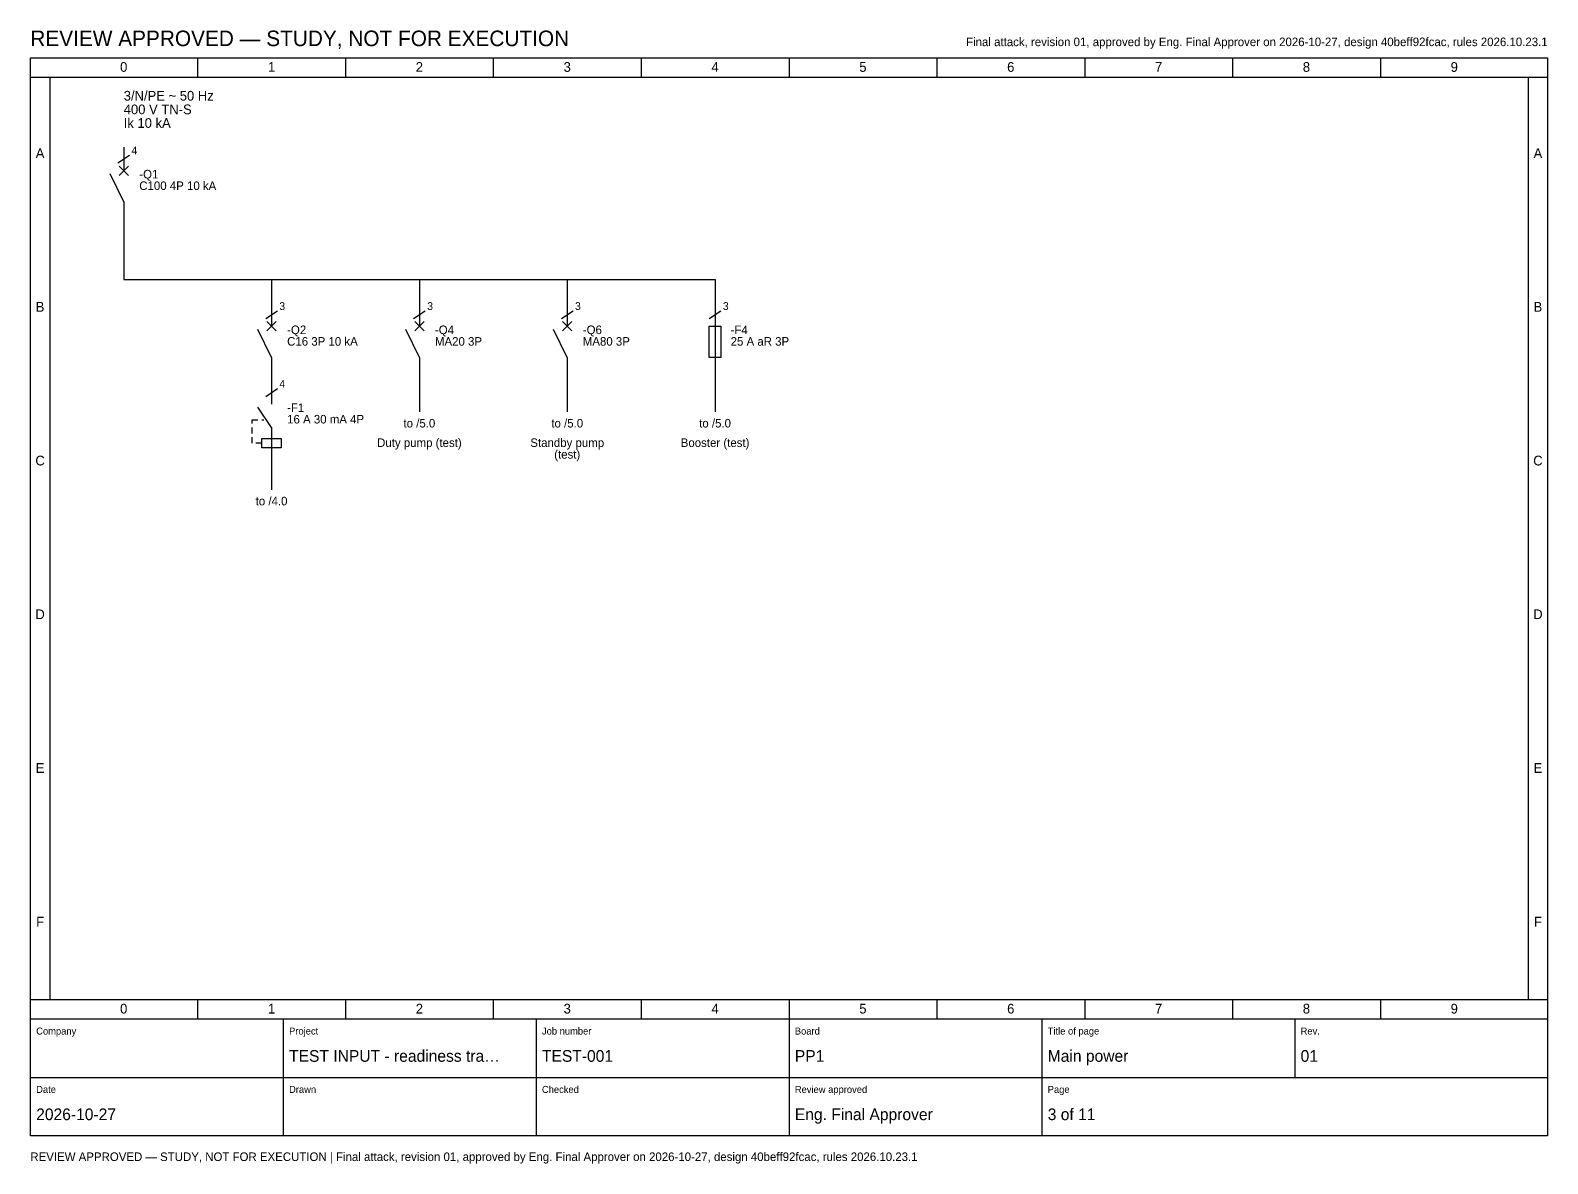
# Model space of a CAD drawing. Header units: millimetres. Extents: x 20 to 4810, y 3 to 294.
# Drawn here: x 900 to 1290, y 2.8 to 294.1 of the extents above; entities that cross this region are included whole.
import ezdxf
from ezdxf.enums import TextEntityAlignment as Align

# ---------------------------------------------------------------- set-up
doc = ezdxf.new("R2010")
doc.units = ezdxf.units.MM
doc.linetypes.add('DASHED', pattern=[2.5, 1.5, -1])
for name, color, linetype in [('DASHED', 8, 'DASHED'), ('FRAME', 7, 'CONTINUOUS'), ('SYMBOLS', 7, 'CONTINUOUS'), ('TEXT', 7, 'CONTINUOUS')]:
    doc.layers.add(name, color=color, linetype=linetype)

msp = doc.modelspace()

# ---------------------------------------------------------------- linework, layer by layer
at = {"layer": 'DASHED'}
for p, q in [((957, 188), (957, 194)), ((957, 194), (960, 194)), ((959.5, 188), (957, 188))]:
    msp.add_line(p, q, dxfattribs=at)
at = {"layer": 'FRAME'}
for points in [[(900, 287), (1290, 287), (1290, 10), (900, 10)], [(1074.5, 218), (1077.5, 218), (1077.5, 210), (1074.5, 210)], [(959.5, 189.2), (964.5, 189.2), (964.5, 186.8), (959.5, 186.8)]]:
    msp.add_lwpolyline(points, close=True, dxfattribs=at)
at = {"layer": 'SYMBOLS'}
for p, q in [((943, 287), (943, 282)), ((981, 287), (981, 282)), ((1019, 287), (1019, 282)), ((1057, 287), (1057, 282)), ((1095, 287), (1095, 282)), ((1133, 287), (1133, 282)), ((1171, 287), (1171, 282)), ((1209, 287), (1209, 282)), ((1247, 287), (1247, 282)), ((900, 282), (1290, 282)), ((905, 282), (905, 45)), ((1285, 282), (1285, 45)), ((922.5, 260), (925.5, 262)), ((924, 264), (924, 258)), ((922.8, 259.2), (925.2, 256.8)), ((922.8, 256.8), (925.2, 259.2)), ((924, 250), (920.5, 257.2)), ((924, 250), (924, 244)), ((924, 244), (924, 230)), ((924, 230), (1076, 230)), ((962, 230), (962, 224)), ((1000, 230), (1000, 224)), ((1038, 230), (1038, 224)), ((1076, 230), (1076, 224)), ((962, 224), (962, 218)), ((1000, 224), (1000, 218)), ((1038, 224), (1038, 218)), ((1076, 224), (1076, 204)), ((960.5, 220), (963.5, 222)), ((960.8, 219.2), (963.2, 216.8)), ((960.8, 216.8), (963.2, 219.2)), ((998.5, 220), (1001.5, 222)), ((998.8, 219.2), (1001.2, 216.8)), ((998.8, 216.8), (1001.2, 219.2)), ((1036.5, 220), (1039.5, 222)), ((1036.8, 219.2), (1039.2, 216.8)), ((1036.8, 216.8), (1039.2, 219.2)), ((1074.5, 220), (1077.5, 222)), ((962, 210), (958.5, 217.2)), ((1000, 210), (996.5, 217.2)), ((1038, 210), (1034.5, 217.2)), ((962, 210), (962, 204)), ((1000, 210), (1000, 204)), ((1038, 210), (1038, 204)), ((962, 204), (962, 198)), ((1000, 204), (1000, 196)), ((1038, 204), (1038, 196)), ((1076, 204), (1076, 196)), ((960.5, 200), (963.5, 202)), ((962, 192), (958.5, 197.2)), ((962, 192), (962, 184)), ((962, 184), (962, 176)), ((900, 45), (1290, 45)), ((943, 45), (943, 40)), ((981, 45), (981, 40)), ((1019, 45), (1019, 40)), ((1057, 45), (1057, 40)), ((1095, 45), (1095, 40)), ((1133, 45), (1133, 40)), ((1171, 45), (1171, 40)), ((1209, 45), (1209, 40)), ((1247, 45), (1247, 40)), ((900, 40), (1290, 40)), ((965, 40), (965, 25)), ((1030, 40), (1030, 25)), ((1095, 40), (1095, 25)), ((1160, 40), (1160, 25)), ((1225, 40), (1225, 25)), ((900, 25), (1290, 25)), ((965, 25), (965, 10)), ((1030, 25), (1030, 10)), ((1095, 25), (1095, 10)), ((1160, 25), (1160, 10))]:
    msp.add_line(p, q, dxfattribs=at)

# ---------------------------------------------------------------- texts
at = {"layer": 'TEXT'}
for s, height, p in [('REVIEW APPROVED — STUDY, NOT FOR EXECUTION', 4, (900, 290)), ('3/N/PE ~ 50 Hz', 2.5, (924, 276)), ('400 V TN-S', 2.5, (924, 272.5)), ('Ik 10 kA', 2.5, (924, 269)), ('4', 2, (926, 262.2)), ('-Q1', 2.2, (928, 256)), ('C100 4P 10 kA', 2.2, (928, 253.03)), ('3', 2, (964, 222.2)), ('3', 2, (1002, 222.2)), ('3', 2, (1040, 222.2)), ('3', 2, (1078, 222.2)), ('-Q2', 2.2, (966, 216)), ('C16 3P 10 kA', 2.2, (966, 213.03)), ('-Q4', 2.2, (1004, 216)), ('MA20 3P', 2.2, (1004, 213.03)), ('-Q6', 2.2, (1042, 216)), ('MA80 3P', 2.2, (1042, 213.03)), ('-F4', 2.2, (1080, 216)), ('25 A aR 3P', 2.2, (1080, 213.03)), ('4', 2, (964, 202.2)), ('-F1', 2.2, (966, 196)), ('16 A 30 mA 4P', 2.2, (966, 193.03)), ('Company', 1.8, (901.5, 36)), ('Project', 1.8, (966.5, 36)), ('Job number', 1.8, (1031.5, 36)), ('Board', 1.8, (1096.5, 36)), ('Title of page', 1.8, (1161.5, 36)), ('Rev.', 1.8, (1226.5, 36)), ('TEST INPUT - readiness tra…', 3, (966.5, 29)), ('TEST-001', 3, (1031.5, 29)), ('PP1', 3, (1096.5, 29)), ('Main power', 3, (1161.5, 29)), ('01', 3, (1226.5, 29)), ('Date', 1.8, (901.5, 21)), ('Drawn', 1.8, (966.5, 21)), ('Checked', 1.8, (1031.5, 21)), ('Review approved', 1.8, (1096.5, 21)), ('Page', 1.8, (1161.5, 21)), ('2026-10-27', 3, (901.5, 14)), ('Eng. Final Approver', 3, (1096.5, 14)), ('3 of 11', 3, (1161.5, 14)), ('REVIEW APPROVED — STUDY, NOT FOR EXECUTION | Final attack, revision 01, approved by Eng. Final Approver on 2026-10-27, design 40beff92fcac, rules 2026.10.23.1', 2.2, (900, 3.5))]:
    msp.add_text(s, height=height, dxfattribs=at).set_placement(p)
msp.add_text('Final attack, revision 01, approved by Eng. Final Approver on 2026-10-27, design 40beff92fcac, rules 2026.10.23.1', height=2.2, dxfattribs=at).set_placement((1290, 290), align=Align.RIGHT)
for s, height, p in [('0', 2.5, (924, 283.4)), ('1', 2.5, (962, 283.4)), ('2', 2.5, (1000, 283.4)), ('3', 2.5, (1038, 283.4)), ('4', 2.5, (1076, 283.4)), ('5', 2.5, (1114, 283.4)), ('6', 2.5, (1152, 283.4)), ('7', 2.5, (1190, 283.4)), ('8', 2.5, (1228, 283.4)), ('9', 2.5, (1266, 283.4)), ('A', 2.5, (902.5, 261.25)), ('A', 2.5, (1287.5, 261.25)), ('B', 2.5, (902.5, 221.75)), ('B', 2.5, (1287.5, 221.75)), ('to /5.0', 2.2, (1000, 192)), ('to /5.0', 2.2, (1038, 192)), ('to /5.0', 2.2, (1076, 192)), ('Duty pump (test)', 2.2, (1000, 187)), ('Standby pump', 2.2, (1038, 187)), ('Booster (test)', 2.2, (1076, 187)), ('C', 2.5, (902.5, 182.25)), ('(test)', 2.2, (1038, 184)), ('C', 2.5, (1287.5, 182.25)), ('to /4.0', 2.2, (962, 172)), ('D', 2.5, (902.5, 142.75)), ('D', 2.5, (1287.5, 142.75)), ('E', 2.5, (902.5, 103.25)), ('E', 2.5, (1287.5, 103.25)), ('F', 2.5, (902.5, 63.75)), ('F', 2.5, (1287.5, 63.75)), ('0', 2.5, (924, 41.4)), ('1', 2.5, (962, 41.4)), ('2', 2.5, (1000, 41.4)), ('3', 2.5, (1038, 41.4)), ('4', 2.5, (1076, 41.4)), ('5', 2.5, (1114, 41.4)), ('6', 2.5, (1152, 41.4)), ('7', 2.5, (1190, 41.4)), ('8', 2.5, (1228, 41.4)), ('9', 2.5, (1266, 41.4))]:
    msp.add_text(s, height=height, dxfattribs=at).set_placement(p, align=Align.CENTER)

doc.saveas('drawing.dxf')
